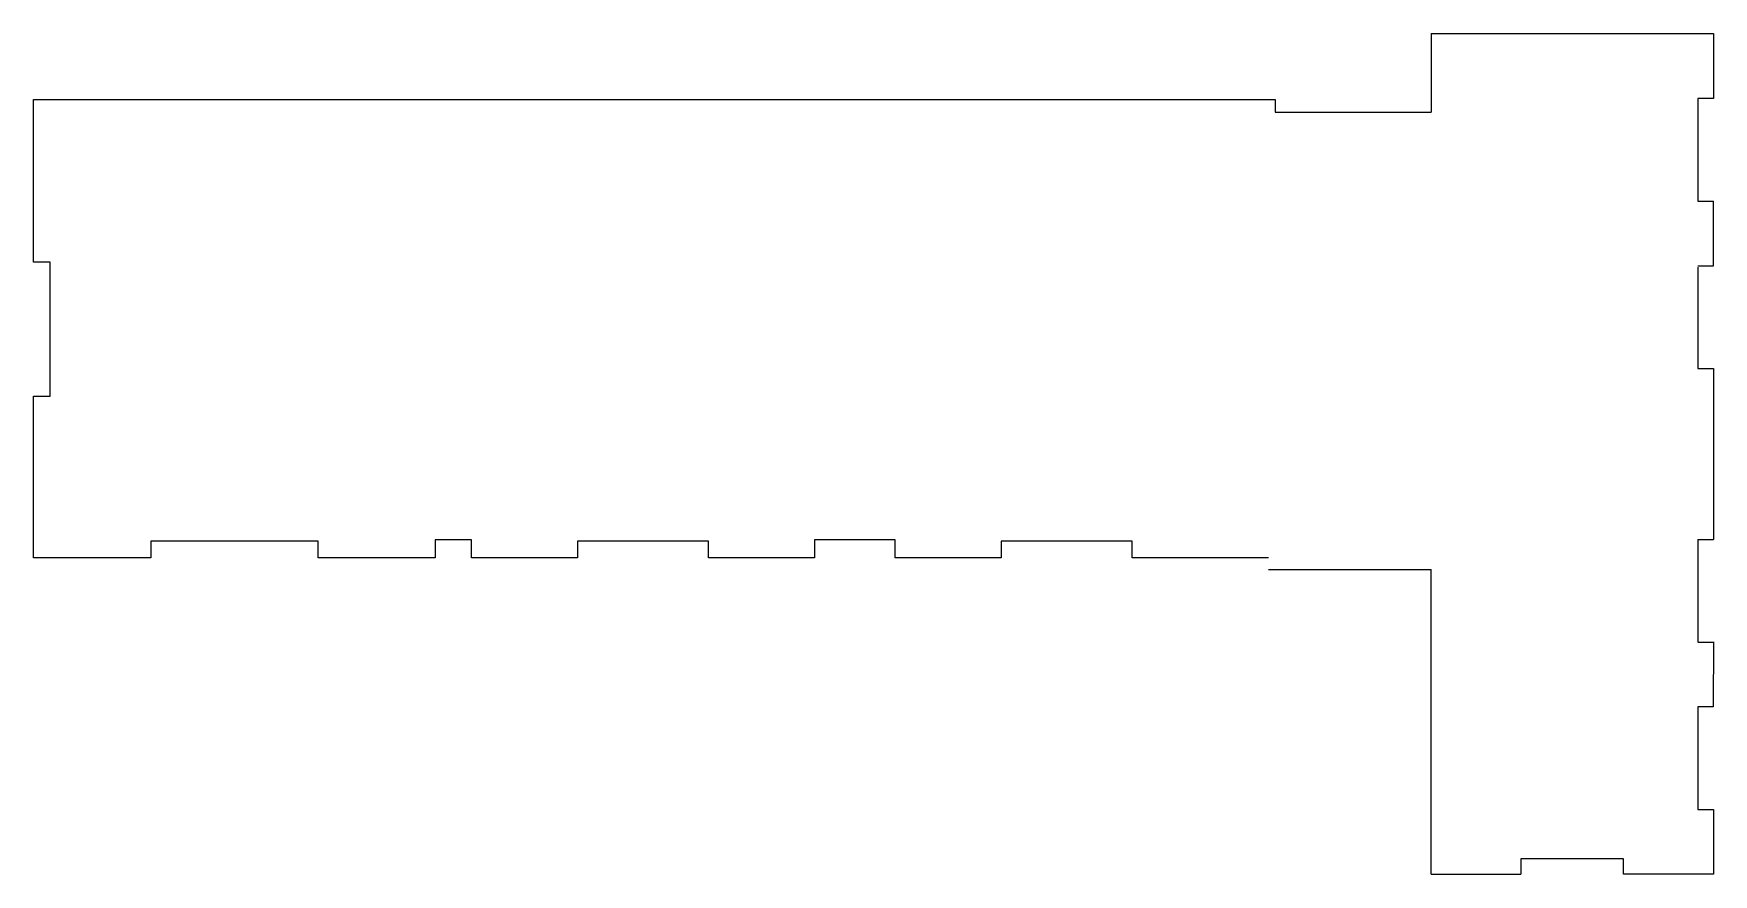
# Model space of a CAD drawing. Header units: inches. Extents: x -24 to 4860, y -169 to 5624.
# Drawn here: x 2451 to 4860, y -169 to 1036 of the extents above; entities that cross this region are included whole.
import ezdxf

# ---------------------------------------------------------------- set-up
doc = ezdxf.new("R2010")
doc.units = ezdxf.units.IN
doc.header["$LTSCALE"] = 10
doc.header["$MEASUREMENT"] = 0
doc.layers.add('A-SITE', color=3, linetype='CONTINUOUS')

msp = doc.modelspace()

# ---------------------------------------------------------------- linework, layer by layer
at = {"layer": 'A-SITE'}
for p, q in [((4455.2, 1035.6), (4455.2, 923.1)), ((4455.2, 1035.6), (4860.1, 1035.6)), ((4860.1, 1035.6), (4860.1, 942.6)), ((2450.6, 941.1), (4231.6, 941.1)), ((2450.6, 708.1), (2450.6, 941.1)), ((4231.6, 941.1), (4231.6, 923.1)), ((4837.6, 942.6), (4837.6, 795.7)), ((4860.1, 942.6), (4837.9, 942.6)), ((4231.6, 923.1), (4455.2, 923.1)), ((4837.6, 795.6), (4860.1, 795.6)), ((4860.1, 702.6), (4860.1, 795.6)), ((2474.6, 708.1), (2450.6, 708.1)), ((2474.6, 516.1), (2474.6, 708.1)), ((4837.6, 702.6), (4860.1, 702.6)), ((4837.6, 701.1), (4837.6, 555.7)), ((4837.6, 555.7), (4860.1, 555.7)), ((4860.1, 555.7), (4860.1, 310.6)), ((2450.7, 284.1), (2450.7, 516.1)), ((2450.7, 516.1), (2474.6, 516.1)), ((2858.6, 308.1), (2618.6, 308.1)), ((2618.6, 308.1), (2618.6, 284.1)), ((2858.6, 284.1), (2858.6, 308.1)), ((3078.6, 310.1), (3026.6, 310.1)), ((3026.6, 310.1), (3026.6, 284.1)), ((3078.6, 284.1), (3078.6, 310.1)), ((3418.6, 308.1), (3230.6, 308.1)), ((3230.6, 308.1), (3230.6, 284.1)), ((3418.6, 284.1), (3418.6, 308.1)), ((3686.6, 310.1), (3570.6, 310.1)), ((3570.6, 310.1), (3570.6, 284.1)), ((3686.6, 284.1), (3686.6, 310.1)), ((4026.6, 308.1), (3838.6, 308.1)), ((3838.6, 308.1), (3838.6, 284.1)), ((4026.6, 284.1), (4026.6, 308.1)), ((4837.6, 310.6), (4860.1, 310.6)), ((4837.6, 310.6), (4837.6, 163.7)), ((2618.6, 284.1), (2450.7, 284.1)), ((3026.6, 284.1), (2858.6, 284.1)), ((3230.6, 284.1), (3078.6, 284.1)), ((3570.6, 284.1), (3418.6, 284.1)), ((3838.6, 284.1), (3686.6, 284.1)), ((4222.2, 284.1), (4026.6, 284.1)), ((4222.2, 267.6), (4455.2, 267.6)), ((4455.1, -169.3), (4455.1, 267.6)), ((4837.6, 163.6), (4860.1, 163.6)), ((4860.1, 163.7), (4860, 70.6)), ((4860, 70.6), (4837.6, 70.6)), ((4837.6, 70.6), (4837.6, -76.3)), ((4837.6, 69.1), (4837.6, -74.9)), ((4837.6, -76.3), (4860.1, -76.3)), ((4860.1, -76.3), (4860.1, -169.3)), ((4731.1, -146.9), (4584.1, -146.9)), ((4584.1, -146.9), (4584.1, -169.3)), ((4731.1, -152.9), (4731.1, -146.9)), ((4731.1, -169.3), (4731.1, -152.9)), ((4584.1, -169.4), (4455.2, -169.4)), ((4860.1, -169.3), (4731.1, -169.3))]:
    msp.add_line(p, q, dxfattribs=at)

doc.saveas('drawing.dxf')
